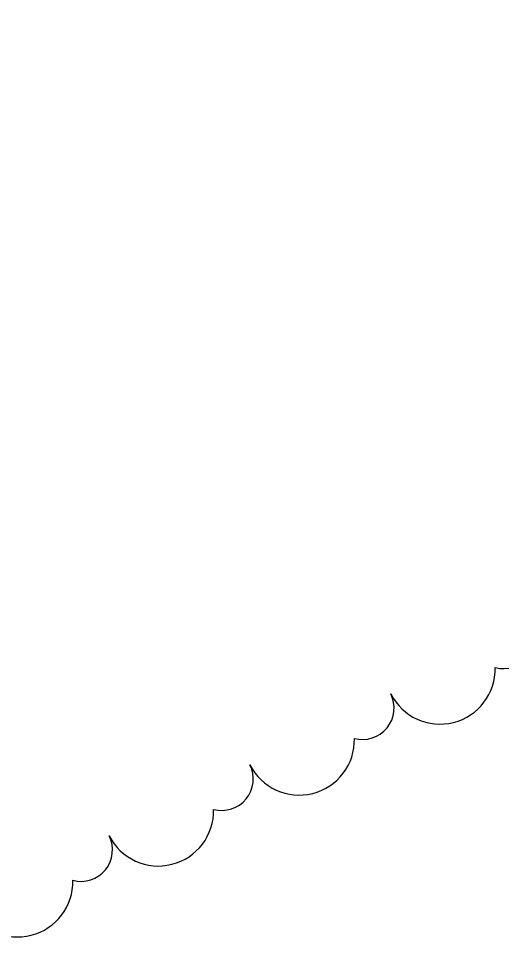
# Model space of a CAD drawing. Header units: metres. Extents: x 2682525 to 2683550, y 1250555 to 1251328.
# Drawn here: x 2683117.455 to 2683118.949, y 1250883.926 to 1250886.817 of the extents above; entities that cross this region are included whole.
import ezdxf

# ---------------------------------------------------------------- set-up
doc = ezdxf.new("R2010")
doc.units = ezdxf.units.M
doc.header["$PDMODE"] = 2
doc.header["$PDSIZE"] = -2
doc.linetypes.add('Verdeckt', pattern=[3, 2, -0.9999999999999999])
doc.linetypes.add('Verdeckt 0_75', pattern=[1.5, 0.75, -0.75])
for name, color, linetype, lineweight, true_color in [('2458 A U1_dwg-1', 9, 'Continuous', 18, 0x808080), ('_25_300 Bauteile 3D-Raum-NGF Nettogeschossfläche', 9, 'Continuous', 18, 0x808080), ('_25_300 Bauteile 3D-Tuer', 9, 'Continuous', 18, 0x808080), ('_25_Keine', 9, 'Continuous', 18, 0x808080), ('A-DETL-____-MBND-1', 7, 'Continuous', 18, 0xbf6000), ('A-DETL-____-MBND-3', 7, 'Verdeckt 0_75', 25, 0xbf6000), ('Bemassung', 9, 'Continuous', 18, 0x808080), ('G-____-REVC-OTLN-1', 1, 'Continuous', 18, 0xff0000)]:
    doc.layers.add(name, color=color, linetype=linetype, lineweight=lineweight, true_color=true_color)
for name, color, linetype, lineweight in [('A-____-____-DIMS', 7, 'Continuous', 9), ('A-DETL-____-MBND', 7, 'Verdeckt 0_75', 18), ('A-DETL-____-MBND-2', 7, 'Verdeckt 0_75', 25), ('Bemassung-1', 7, 'Continuous', 18), ('G-____-____-DIMS', 7, 'Continuous', 9), ('G-____-____-SYMB-1', 7, 'Verdeckt', 9)]:
    doc.layers.add(name, color=color, linetype=linetype, lineweight=lineweight)
doc.styles.add('Arial_31', font='arial.ttf', dxfattribs={"width": 0.9, "height": 200})
doc.styles.add('ISOCP_2', font='isocp___.ttf', dxfattribs={"height": 125.8608217592593})
doc.dimstyles.new('2_0_mm_-_Arial', dxfattribs={"dimscale": 304.8, "dimtxt": 204.051879991394, "dimasz": 0.2460629921259842, "dimexe": 0.3280839895013123, "dimexo": 0.3280840109072179, "dimgap": 0.08202099737532807, "dimtad": 1, "dimdec": 1, "dimlfac": 0.001, "dimrnd": 0.09999999999999999, "dimzin": 0, "dimdsep": 46, "dimtxsty": 'Arial_31', "dimblk1": 'OBLIQUE', "dimblk2": 'OBLIQUE', "dimsah": 1, "dimcen": 0.09, "dimdle": 0.3280839895013123, "dimazin": 0, "dimtfac": 1, "dimtdec": 4, "dimtix": 1, "dimtmove": 0, "dimatfit": 3, "dimfxl": 1, "dimtvp": 1, "dimtfill": 1, "dimtolj": 1, "dimtzin": 0, "dimarcsym": 2})
doc.dimstyles.new('2_0_mm_-_Arial_1', dxfattribs={"dimscale": 304.8, "dimtxt": 204.051879991394, "dimasz": 0.2460629921259842, "dimexe": 0.3280839895013123, "dimexo": 0.3280840109072179, "dimgap": 0.08202099737532807, "dimtad": 1, "dimdec": 1, "dimlfac": 0.001, "dimrnd": 0.09999999999999999, "dimzin": 0, "dimdsep": 46, "dimtxsty": 'Arial_31', "dimblk1": 'OBLIQUE', "dimblk2": 'OBLIQUE', "dimsah": 1, "dimcen": 0.09, "dimdle": 0.3280839895013123, "dimazin": 0, "dimtfac": 1, "dimtdec": 4, "dimtix": 1, "dimtmove": 2, "dimatfit": 3, "dimfxl": 1, "dimtvp": 1, "dimtfill": 1, "dimtolj": 1, "dimtzin": 0, "dimarcsym": 2})

# ---------------------------------------------------------------- blocks, each defined once
blk = doc.blocks.new('2458 A U1_dwg_VW_SLASH-9045443-U01 Bodenplatte')
at = {"layer": 'Bemassung'}
for p, q in [((-45594.18117310261, -27317.49221152958), (-45706.43437461598, -27429.74541304295)), ((-45550.30777385931, -27373.61881228627), (-45762.54898479679, -27373.61881228627))]:
    blk.add_line(p, q, dxfattribs=at)
blk = doc.blocks.new('2458 A U1_dwg_VW_SLASH-9045445-U01 Bodenplatte')
at = {"layer": 'Bemassung'}
for p, q in [((-45506.43437461599, -27429.74541309798), (-45394.18117310262, -27317.49221158462)), ((-45550.30777385928, -27373.6188123413), (-45338.06656292181, -27373.6188123413))]:
    blk.add_line(p, q, dxfattribs=at)
blk = doc.blocks.new('2458 A U1_dwg_VW_SLASH-9045446-U01 Bodenplatte')
at = {"layer": 'Bemassung'}
for p, q in [((-45594.18117310261, -27317.49221158462), (-45706.43437461598, -27429.74541309798)), ((-45550.30777385931, -27373.6188123413), (-45762.54898479679, -27373.6188123413))]:
    blk.add_line(p, q, dxfattribs=at)
blk = doc.blocks.new('2458 A U1_dwg_VW_SLASH-9045448-U01 Bodenplatte')
at = {"layer": 'Bemassung'}
for p, q in [((-45506.43437461599, -27429.74541309833), (-45394.18117310262, -27317.49221158497)), ((-45550.30777385928, -27373.61881234164), (-45338.06656292181, -27373.61881234164))]:
    blk.add_line(p, q, dxfattribs=at)
blk = doc.blocks.new('2458 A U1_dwg-9041719-U01 Bodenplatte')
at = {"layer": '_25_300 Bauteile 3D-Raum-NGF Nettogeschossfläche'}
blk.add_line((-45650.3077738728, -27895.49673851531), (-45650.3077738728, -21247.6703232919), dxfattribs=at)
at = {"layer": '_25_300 Bauteile 3D-Raum-NGF Nettogeschossfläche', "flags": 128}
blk.add_lwpolyline([(-45450.3077738823, -21247.70845818668), (-45450.3077738823, -25107.67519800753), (-45650.30777390717, -25107.67519800753), (-45650.30777390717, -27895.49673851571)], dxfattribs=at)
at = {"layer": '_25_300 Bauteile 3D-Tuer'}
for p, q in [((-45710.30777388105, -25107.67519800748), (-45710.30777388105, -27895.43990764175)), ((-45760.30777388098, -25795.17519800746), (-45760.30777388098, -27295.17519800746))]:
    blk.add_line(p, q, dxfattribs=at)
at = {"layer": '_25_300 Bauteile 3D-Tuer', "flags": 128}
for points in [[(-45670.30777388105, -27895.63109804914), (-45670.30777388105, -22232.67519800748), (-45710.30777388102, -22232.67519800748), (-45710.30777388102, -27895.43990764175)], [(-45670.30777388103, -27895.63109804914), (-45670.30777388103, -25107.67519800748), (-45710.30777388105, -25107.67519800748)]]:
    blk.add_lwpolyline(points, dxfattribs=at)
at = {"layer": '_25_Keine'}
blk.add_line((-45450.3077738767, -25101.90205808578), (-45450.3077738767, -30803.61818371649), dxfattribs=at)
at = {"layer": '_25_Keine', "flags": 128}
blk.add_lwpolyline([(-47278.90107377427, -26702.19168093575), (-48545.30777388104, -27957.65213969314), (-45650.30777388104, -30877.6751980075)], dxfattribs=at)
at = {"layer": 'Bemassung'}
for p, q in [((-45650.30777385935, -27273.61881234134), (-45650.30777385935, -27895.49673851516)), ((-45650.30777385935, -27895.49673851516), (-45650.30777385935, -27273.61881228632)), ((-45450.30777385931, -27373.6188123413), (-45650.3077738593, -27373.6188123413))]:
    blk.add_line(p, q, dxfattribs=at)
at = {"layer": 'Bemassung', "flags": 128}
for points in [[(-45450.30777385931, -27273.61881234166), (-45450.30777385931, -30874.67519800748)], [(-45650.30777385935, -27895.49673851516), (-45650.30777385935, -27789.50651923663)]]:
    blk.add_lwpolyline(points, close=True, dxfattribs=at)
for points in [[(-45874.79019573436, -27373.61881234133), (-45762.54898479684, -27373.61881234133), (-47153.90107377428, -27373.61881234133)], [(-45874.79019573429, -28480.19259152613), (-45762.54898479679, -28480.19259152613), (-48358.06656378684, -28480.19259152613)]]:
    blk.add_lwpolyline(points, dxfattribs=at)
for name in ['2458 A U1_dwg_VW_SLASH-9045443-U01 Bodenplatte', '2458 A U1_dwg_VW_SLASH-9045446-U01 Bodenplatte', '2458 A U1_dwg_VW_SLASH-9045445-U01 Bodenplatte', '2458 A U1_dwg_VW_SLASH-9045448-U01 Bodenplatte']:
    blk.add_blockref(name, (0, 0))
at = {"layer": 'Bemassung-1', "char_height": 125.8608217592593, "attachment_point": 2, "line_spacing_factor": 1.478621465017729, "style": 'ISOCP_2'}
for s, insert, width in [('20', (-45328.22148978085, -27229.95222773188), 236.8473635522664), ('2.82', (-47060.30777429182, -28373.15931550806), 406.0240518038852)]:
    blk.add_mtext(s, dxfattribs=dict(at, insert=insert, width=width))
blk = doc.blocks.new('PE-HD_Bogen - Standard-V47-U01 Bodenplatte')
at = {"layer": 'A-DETL-____-MBND-3'}
for points in [[(-45690.21834172492, -27957.93990764174), (-45689.5934666876, -27903.81331990522), (-45689.5934666876, -27895.43990764175), (-45729.7689472349, -27895.43990764175), (-45730.09240635564, -27897.56954349868), (-45730.7176845529, -27917.98405541154), (-45731.01869730877, -27957.93990764174)], [(-45690.17575752343, -27957.93990764174), (-45689.53123094455, -27957.93990764174), (-45687.90956934427, -27941.36841406227), (-45683.61033435148, -27926.68990764175), (-45676.58705712063, -27913.74573381758), (-45667.43414404067, -27903.81331990691), (-45656.77535098924, -27897.56954349868), (-45645.33705712117, -27895.43990764175), (-45688.96859165066, -27895.43990764175), (-45689.29205077139, -27897.56954349868), (-45689.91732896869, -27917.98405541154), (-45690.21834172455, -27957.93990764174)], [(-45660.67525337089, -27957.93990764174), (-45659.16937341505, -27941.76371732284), (-45654.75435677783, -27926.68990764175), (-45647.73107954697, -27913.74573381758), (-45638.57816645921, -27903.81331990522), (-45627.73406435289, -27897.53504177761), (-45618.64204288536, -27895.43990764175), (-45646.2793321422, -27895.61534487872), (-45656.77535098924, -27897.56954349868), (-45667.43414403287, -27903.81331990522), (-45676.58705712063, -27913.74573381758), (-45683.61033435148, -27926.68990764175), (-45688.02535098868, -27941.76371732284), (-45689.53123094455, -27957.93990764174), (-45687.90956934429, -27957.93990764174)], [(-45689.29205077139, -28020.43990764174), (-45688.99523787828, -28020.26447044373), (-45689.34575720196, -28017.19775275088), (-45689.91732896934, -27997.89575982895), (-45690.21834172455, -27957.93990764174), (-45731.01869730877, -27957.93990764174), (-45730.39382227182, -28012.06649537828), (-45729.7689472349, -28020.43990764174)], [(-45688.96859165066, -28020.43990764174), (-45645.33705712117, -28020.43990764174), (-45656.77535098924, -28018.31027178481), (-45667.43414403285, -28012.06649537828), (-45676.58705712063, -28002.1340814659), (-45683.61033435148, -27989.18990764175), (-45688.14552037633, -27972.82523617772), (-45689.84643601243, -27957.93990764174), (-45690.21834172455, -27957.93990764174), (-45689.5934666876, -28012.06649537828), (-45689.29205077139, -28018.31027178481)], [(-45645.33705712117, -28020.43990764174), (-45618.63055891037, -28020.03970736907), (-45627.91937341558, -28018.31027178481), (-45638.57816645921, -28012.06649537828), (-45647.73107954697, -28002.1340814659), (-45654.75435677783, -27989.18990764175), (-45659.28954280268, -27972.82523617772), (-45660.67525337089, -27957.93990764174), (-45689.50314608616, -27958.2415957098), (-45687.90956934427, -27974.51140122123), (-45683.61033435148, -27989.18990764175), (-45676.58705712063, -28002.1340814659), (-45667.43414403287, -28012.06649537828), (-45656.77535098924, -28018.31027178481), (-45646.40857146178, -28020.24040801467)]]:
    blk.add_hatch(color=256, dxfattribs=at).paths.add_polyline_path(points)
h = blk.add_hatch(color=256, dxfattribs=at)
h.paths.add_polyline_path([(-45616.48107199094, -28020.43990623483), (-45616.49057795754, -28020.43567369928), (-45616.5038200916, -28020.43567369928)])
h.paths.add_polyline_path([(-45627.90666524965, -28018.31263785148), (-45638.60174960561, -28012.03314377278), (-45647.72399891861, -28002.13647864203), (-45654.76212849825, -27989.14888914736), (-45654.74772478057, -27989.20213067132), (-45647.72170125794, -28002.1442584497), (-45638.56668099335, -28012.07322340841), (-45627.91937341558, -28018.31027178481)])
at = {"layer": 'A-DETL-____-MBND-2'}
for p, q in [((-45688.96859165046, -27895.43990764175), (-45729.7689472347, -27895.43990764175)), ((-45616.48107954723, -27895.43990764175), (-45645.33705712089, -27895.43990764175)), ((-45663.41194744064, -27957.93990764172), (-45729.76894723485, -27957.93990764172)), ((-45663.41194744064, -27957.93990764172), (-45616.48107954748, -27957.93990764172)), ((-45729.7689472347, -28020.43990764174), (-45688.96859165046, -28020.43990764174)), ((-45645.33705712089, -28020.43990764174), (-45616.48107954723, -28020.43990764174))]:
    blk.add_line(p, q, dxfattribs=at)
at = {"layer": 'A-DETL-____-MBND-2', "flags": 128}
for points in [[(-45688.96859165043, -27895.43990764175), (-45666.63755724797, -27895.43990764175), (-45647.34569951014, -27895.43990764175), (-45645.33705712084, -27895.43990764175)], [(-45645.33705712084, -28020.43990764174), (-45664.07953014632, -28020.43990764174), (-45686.1905882762, -28020.43990764174), (-45688.96859165043, -28020.43990764174)]]:
    blk.add_lwpolyline(points, dxfattribs=at)
at = {"layer": 'A-DETL-____-MBND-2'}
for centre, ratio, start_param, end_param in [((-45729.76894723485, -27957.93990764172), 0.01999600118212402, 4.712388980384685, 7.853981633974485), ((-45616.48107954748, -27957.93990764172), 0.7071067811741959, 4.712388980384685, 7.853981633974485), ((-45729.76894723485, -27957.93990764172), 0.01999600118212402, 1.570796326794898, 4.712388980384685), ((-45616.48107954748, -27957.93990764172), 0.7071067811739631, 1.570796326794898, 4.712388980384685)]:
    blk.add_ellipse(centre, major_axis=(0, 62.5), ratio=ratio, start_param=start_param, end_param=end_param, dxfattribs=at)
blk = doc.blocks.new('PE-HD_Bogen - Standard-8954259-U01 Bodenplatte')
at = {"layer": 'A-DETL-____-MBND-3'}
for points in [[(-80079.09578734743, -27983.5496545216), (-80077.91365869978, -27981.91015498394), (-80066.89430179508, -27970.09113069476), (-80035.97608120153, -27938.650973748), (-79997.26971925548, -27900.81361644683), (-79990.72515269855, -27895.1496928141), (-80019.13763973169, -27866.73720578096), (-80025.4909987833, -27872.22712542746), (-80037.49025813203, -27883.71155640905), (-80070.08965860061, -27915.96963632075), (-80102.21342084308, -27948.95774194596), (-80107.50827438055, -27955.13716748847), (-80085.27521288992, -27977.3702289791)], [(-79990.03763484891, -28020.43820714996), (-79990.36075568471, -28018.17522202191), (-79990.918490022, -28001.76848876238), (-79991.23761517057, -27943.05654920608), (-79990.64446982778, -27903.55741010067), (-79990.72515269856, -27895.5404634464), (-79992.5541804069, -27896.52234892768), (-80004.55041306459, -27907.73105258173), (-80036.1601830424, -27938.83417175807), (-80073.80093380994, -27977.3702289791), (-80079.09578734743, -27983.5496545216), (-80053.01117169237, -28003.5651518135), (-80022.63537115761, -28016.14703550658), (-79990.3607556847, -28020.39567146727)]]:
    blk.add_hatch(color=256, dxfattribs=at).paths.add_polyline_path(points)
h = blk.add_hatch(color=256, dxfattribs=at)
h.paths.add_polyline_path([(-79950.16081511641, -27897.43817532302), (-79950.17014245449, -27895.44203714635), (-79990.01834196445, -27895.4424591048), (-79990.34212018934, -27897.43860080877), (-79950.1701424545, -27897.43770829154)])
h.paths.add_polyline_path([(-79990.03763484891, -28020.43820714996), (-79949.85632977598, -28020.43778166422), (-79950.4715583707, -28012.06649537815), (-79951.07572536363, -27965.77463886563), (-79950.72354281961, -27913.38272221441), (-79950.47155837069, -27897.43817861353), (-79990.34212018934, -27897.43860080877), (-79991.01112321428, -27920.19715346052), (-79991.25335356205, -27967.26037105799), (-79990.65638946198, -28011.90926646388), (-79990.35557875792, -28018.21147876265)])
at = {"layer": 'A-DETL-____-MBND-2'}
for p, q in [((-79990.71629619885, -27895.15549984369), (-80019.12878323195, -27866.74301281056)), ((-79990.3995155664, -27895.36693294991), (-79990.71629619885, -27895.15549984369)), ((-79990.02865022837, -27895.44033313089), (-79990.3995155664, -27895.36693294991)), ((-79949.84734515543, -27895.43990764514), (-79990.02865022839, -27895.44033313089)), ((-80016.31953215836, -27957.94061153237), (-80063.32295705605, -27910.93718663468)), ((-80107.5171308803, -27955.13136045888), (-80079.10464384717, -27983.543847492)), ((-80016.31953215836, -27957.94061153237), (-79949.84668333367, -27957.9399076416)), ((-79990.02732658501, -28020.44033312388), (-79949.84602151207, -28020.43990763813))]:
    blk.add_line(p, q, dxfattribs=at)
at = {"layer": 'A-DETL-____-MBND-2', "flags": 128}
for points in [[(-80079.10464384717, -27983.54384749201), (-80053.62880468997, -28003.20654312171), (-80038.06550869496, -28010.92191163569)], [(-80038.06550869496, -28010.92191163569), (-80006.99194113891, -28019.29300947779), (-79990.02732658498, -28020.44033312388)]]:
    blk.add_lwpolyline(points, dxfattribs=at)
at = {"layer": 'A-DETL-____-MBND-2'}
for centre, major_axis, ratio, start_param, end_param in [((-80063.32295705605, -27910.93718663468), (44.19417382417632, 44.19417382416211), 0.01997181619094534, 0.008306746007556163, 3.14989939959116), ((-80063.32295705605, -27910.93718663468), (44.1941738241615, 44.19417382415861), 0.01997181619078587, 3.149899399584811, 6.291492053180797), ((-79949.84668333367, -27957.9399076416), (-0.0006618215592963096, 62.4999999964902), 0.01999600118061033, 6.274936971472634, 9.416529625050785), ((-79949.84668333367, -27957.9399076416), (-0.0006618215592963868, 62.49999999649749), 0.01999600118060993, 3.133344317871198, 6.274936971472634)]:
    blk.add_ellipse(centre, major_axis=major_axis, ratio=ratio, start_param=start_param, end_param=end_param, dxfattribs=at)
blk = doc.blocks.new('PE-HD_Bogen - Standard-V49-U01 Bodenplatte')
at = {"layer": 'A-DETL-____-MBND-3'}
for points in [[(-47278.89894775536, -27581.65976955769), (-47273.74734557874, -27581.18001545042), (-47254.32590444192, -27580.66956123169), (-47210.35297368226, -27580.41593262219), (-47162.5340809081, -27581.0156806259), (-47153.90319979321, -27581.31605650716), (-47153.90319979321, -27541.45751818665), (-47162.27448603774, -27540.84629061032), (-47178.88173061651, -27540.48170444656), (-47232.10733107846, -27540.26066039878), (-47270.78357400838, -27540.85189955534), (-47278.89894775536, -27541.47813435855)], [(-47242.01039508235, -27670.71658849358), (-47238.41609656293, -27666.44626762427), (-47229.42903919285, -27656.89133194057), (-47198.32592166015, -27625.28156345173), (-47159.78986176521, -27587.6408098224), (-47153.90319979322, -27581.99871884755), (-47156.89886893056, -27581.28149560505), (-47172.57292202813, -27580.75849586189), (-47231.1693321459, -27580.43966873227), (-47270.78357400838, -27581.03353475448), (-47278.89894775536, -27581.65976955769), (-47274.60754598006, -27614.25703104465), (-47261.52177083454, -27645.28904750738), (-47243.41386620235, -27668.88756219219)], [(-47213.59767461624, -27699.12930895971), (-47208.11229001526, -27692.7759497538), (-47181.33543252807, -27665.17286834786), (-47138.50810643672, -27622.81657717048), (-47125.20656938143, -27610.7498176568), (-47153.82711356491, -27582.50218645377), (-47158.45583888479, -27586.43231671238), (-47167.06895898264, -27594.54744087288), (-47198.32592166015, -27625.28156345173), (-47237.25726891845, -27665.17286834785), (-47242.01039508235, -27670.71658849358), (-47215.42670091761, -27697.30028265833)]]:
    blk.add_hatch(color=256, dxfattribs=at).paths.add_polyline_path(points)
at = {"layer": 'A-DETL-____-MBND-2'}
for p, q in [((-47278.90107377429, -27541.4678262726), (-47278.90107377428, -27581.64946147174)), ((-47216.40107377422, -27607.94061153276), (-47216.40107377422, -27541.46782627257)), ((-47153.90107377426, -27581.64946147174), (-47153.90107377428, -27541.4678262726)), ((-47153.82767162879, -27582.02032127466), (-47153.90107377426, -27581.64946147174)), ((-47153.61624046809, -27582.33709719066), (-47153.82767162879, -27582.02032127466)), ((-47125.20352000197, -27610.7498176568), (-47153.61624046809, -27582.33709719066)), ((-47216.40107377422, -27607.94061153276), (-47169.39769382606, -27654.94399148093)), ((-47242.00458811641, -27670.72544483898), (-47213.5918676503, -27699.13816530512))]:
    blk.add_line(p, q, dxfattribs=at)
at = {"layer": 'A-DETL-____-MBND-2', "flags": 128}
for points in [[(-47278.90107377428, -27581.64946147174), (-47274.79055847446, -27613.56722389853), (-47269.38239903985, -27629.68692355506)], [(-47269.38239903985, -27629.68692355506), (-47253.4110689462, -27657.6254005336), (-47242.00458811643, -27670.72544483898)]]:
    blk.add_lwpolyline(points, dxfattribs=at)
at = {"layer": 'A-DETL-____-MBND-2'}
for centre, major_axis, ratio, start_param, end_param in [((-47216.40107377422, -27541.46782627257), (62.49999999999918, 0), 0.01999600119963291, 0.008248211412050838, 3.149840865001837), ((-47216.40107377422, -27541.46782627257), (62.49999999999191, 0), 0.01999600119957703, 3.14984086500186, 6.29143351859166), ((-47169.39769382606, -27654.94399148093), (44.19417382416304, 44.19417382416511), 0.0199718161910009, 6.274878684665537, 9.416471338249153), ((-47169.39769382606, -27654.94399148093), (44.19417382416303, 44.19417382415418), 0.01997181619100439, 3.13328603107575, 6.274878684671719)]:
    blk.add_ellipse(centre, major_axis=major_axis, ratio=ratio, start_param=start_param, end_param=end_param, dxfattribs=at)
blk = doc.blocks.new('_Oblique')
at = {"color": 0, "linetype": 'ByBlock', "lineweight": -2}
blk.add_line((-0.5, -0.5), (0.5, 0.5), dxfattribs=at)
blk = doc.blocks.new('*D1807')
at = {"layer": 'A-____-____-DIMS', "color": 0, "lineweight": -2, "transparency": 16777216}
for p, q in [((2683068.897622096, 1250867.009540824), (2683135.861756529, 1250900.785341326)), ((2683053.688199543, 1250859.338114525), (2683068.897622096, 1250867.009540824)), ((2683053.688199543, 1250859.338114525), (2682986.72406511, 1250825.562314023)), ((2683113.74310552, 1250778.098576879), (2683113.932022766, 1250777.724028246)), ((2683098.698719751, 1250770.099947516), (2683098.722600213, 1250770.052601948))]:
    blk.add_line(p, q, dxfattribs=at)
at = {"layer": 'A-____-____-DIMS', "color": 0, "lineweight": -2, "transparency": 16777216, "xscale": 74.99999999999999, "yscale": 74.99999999999999, "zscale": 74.99999999999999}
for p, rotation in [((2683068.897622096, 1250867.009540824), 206.7657572042305), ((2683053.688199543, 1250859.338114525), 26.76575720423048)]:
    blk.add_blockref('_Oblique', p, dxfattribs=dict(at, rotation=rotation))
at = {"layer": 'A-____-____-DIMS', "color": 0, "transparency": 16777216, "insert": (2683004.047613651, 1250976.668747653), "char_height": 200, "width": 911.641014607705, "attachment_point": 5, "rotation": 26.76575720423047, "style": 'Arial_31', "bg_fill": 3, "box_fill_scale": 1.1, "bg_fill_color": 256, "bg_fill_true_color": 13158600, "bg_fill_transparency": 0}
blk.add_mtext('\\A1;0.0', dxfattribs=at)
at = {"layer": 'Defpoints', "color": 0, "transparency": 16777216}
for p in [(2683068.708701911, 1250867.384095282), (2683068.897622096, 1250867.009540824), (2683053.664316143, 1250859.385465919)]:
    blk.add_point(p, dxfattribs=at)
blk = doc.blocks.new('*D1808')
at = {"layer": 'A-____-____-DIMS', "color": 0, "lineweight": -2, "transparency": 16777216}
for p, q in [((2683101.306229421, 1250883.356000871), (2683168.270363854, 1250917.131801374)), ((2683068.897622741, 1250867.009539544), (2683001.933488308, 1250833.233739042)), ((2683146.196746825, 1250794.355752247), (2683146.340630091, 1250794.070488293)), ((2683113.74310552, 1250778.098576879), (2683113.932023411, 1250777.724026967))]:
    blk.add_line(p, q, dxfattribs=at)
at = {"layer": 'A-____-____-DIMS', "color": 0, "transparency": 16777216, "insert": (2682617.72699169, 1250788.948338999), "char_height": 200, "width": 911.641014607705, "attachment_point": 1, "rotation": 26.76575720423047, "line_spacing_factor": 0.9417779076525878, "style": 'Arial_31', "bg_fill": 3, "box_fill_scale": 1.1, "bg_fill_color": 256, "bg_fill_true_color": 13158600, "bg_fill_transparency": 0}
blk.add_mtext('\\A1;0.0', dxfattribs=at)
at = {"layer": 'A-____-____-DIMS', "color": 0, "lineweight": -2, "transparency": 16777216}
blk.add_line((2683068.897622741, 1250867.009539544), (2683101.306229421, 1250883.356000871), dxfattribs=at)
at = {"layer": 'Defpoints', "color": 0, "transparency": 16777216}
for p in [(2683101.162343216, 1250883.641270651), (2683101.306229421, 1250883.356000871), (2683068.708701911, 1250867.384095282)]:
    blk.add_point(p, dxfattribs=at)
at = {"layer": 'A-____-____-DIMS', "color": 0, "lineweight": -2, "transparency": 16777216, "xscale": 74.99999999999999, "yscale": 74.99999999999999, "zscale": 74.99999999999999}
for p, rotation in [((2683101.306229421, 1250883.356000871), 206.7657572042305), ((2683068.897622741, 1250867.009539544), 26.76575720423048)]:
    blk.add_blockref('_Oblique', p, dxfattribs=dict(at, rotation=rotation))
blk = doc.blocks.new('*D1809')
at = {"layer": 'A-____-____-DIMS', "color": 0, "lineweight": -2, "transparency": 16777216}
for p, q in [((2683132.910514814, 1250899.296771893), (2683199.874649247, 1250933.072572396)), ((2683101.30623005, 1250883.355999624), (2683132.910514814, 1250899.296771893)), ((2683101.30623005, 1250883.355999624), (2683034.342095617, 1250849.580199121)), ((2683177.801724807, 1250810.295150137), (2683177.944915484, 1250810.011259315)), ((2683146.196746825, 1250794.355752247), (2683146.34063072, 1250794.070487046))]:
    blk.add_line(p, q, dxfattribs=at)
at = {"layer": 'A-____-____-DIMS', "color": 0, "lineweight": -2, "transparency": 16777216, "xscale": 74.99999999999999, "yscale": 74.99999999999999, "zscale": 74.99999999999999}
for p, rotation in [((2683132.910514814, 1250899.296771893), 206.7657572042305), ((2683101.30623005, 1250883.355999624), 26.76575720423048)]:
    blk.add_blockref('_Oblique', p, dxfattribs=dict(at, rotation=rotation))
at = {"layer": 'A-____-____-DIMS', "color": 0, "transparency": 16777216, "insert": (2683059.863075263, 1251004.821305737), "char_height": 200, "width": 911.641014607705, "attachment_point": 5, "rotation": 26.76575720423047, "style": 'Arial_31', "bg_fill": 3, "box_fill_scale": 1.1, "bg_fill_color": 256, "bg_fill_true_color": 13158600, "bg_fill_transparency": 0}
blk.add_mtext('\\A1;0.0', dxfattribs=at)
at = {"layer": 'Defpoints', "color": 0, "transparency": 16777216}
for p in [(2683132.767321199, 1250899.58066854), (2683132.910514814, 1250899.296771893), (2683101.162343216, 1250883.641270651)]:
    blk.add_point(p, dxfattribs=at)
blk = doc.blocks.new('Family - ___-9052579-U01 Bodenplatte')
at = {"layer": 'G-____-REVC-OTLN-1'}
for centre, radius, start, end in [((-47693.82995807696, -28624.22793742263), 170.8823529411748, 180, 334.7912347032415), ((-47474.12407572402, -28624.22793742263), 97.6470588235309, 228.189685104222, 0), ((-47205.59466395932, -28624.22793742263), 170.8823529411748, 180, 334.7912347032425), ((-46985.88878160638, -28624.22793742263), 97.64705882352605, 228.1896851042237, 0), ((-46717.35936984167, -28624.22793742263), 170.882352941182, 180, 334.7912347032406), ((-46497.65348748873, -28624.22793742263), 97.6470588235309, 228.189685104222, 0), ((-46229.12407572402, -28624.22793742263), 170.8823529411748, 180, 334.7912347032415), ((-46009.41819337109, -28624.22793742263), 97.6470588235309, 228.189685104222, 0)]:
    blk.add_arc(centre, radius, start, end, dxfattribs=at)

msp = doc.modelspace()

# ---------------------------------------------------------------- hatches: boundary and pattern name
at = {"layer": 'A-DETL-____-MBND-1'}
for points in [[(2683118.274351198, 1250885.30258318), (2683118.903981734, 1250885.620160245), (2683118.880164074, 1250885.668768856), (2683118.876393718, 1250885.67624399), (2683118.691618528, 1250885.583047293), (2683117.921453866, 1250885.194586729), (2683117.923355669, 1250885.189773784), (2683117.931646237, 1250885.172203369), (2683117.948484518, 1250885.138220466), (2683118.051636164, 1250885.19024875)], [(2683117.977746862, 1250885.082979837), (2683118.933244077, 1250885.564919616), (2683118.931996207, 1250885.566675404), (2683118.924211137, 1250885.580866095), (2683118.903981734, 1250885.620160245), (2683117.948484518, 1250885.138220466), (2683117.973418023, 1250885.090174672), (2683117.977709647, 1250885.083032199)], [(2683117.825929539, 1250885.130037125), (2683117.843458671, 1250885.181250469), (2683117.846659663, 1250885.18901195), (2683117.50282168, 1250885.302287972), (2683117.500763979, 1250885.297540398), (2683117.494202945, 1250885.27925444), (2683117.482079706, 1250885.243316974), (2683117.798000347, 1250885.139238277)], [(2683117.807558681, 1250885.070284973), (2683117.808725778, 1250885.075325951), (2683117.814318319, 1250885.093930974), (2683117.825929539, 1250885.130037125), (2683117.482079706, 1250885.243316974), (2683117.465736132, 1250885.191713054), (2683117.463708848, 1250885.183564822), (2683117.80522914, 1250885.071052431)]]:
    msp.add_hatch(color=256, dxfattribs=at).paths.add_polyline_path(points)
at = {"layer": 'G-____-____-DIMS'}
msp.add_hatch(color=256, dxfattribs=at).paths.add_polyline_path([(2683118.716153382, 1250885.525422183), (2683118.797502071, 1250885.39665129), (2683118.836638384, 1250885.432240016)])

# ---------------------------------------------------------------- linework, layer by layer
at = {"layer": 'A-DETL-____-MBND'}
msp.add_open_spline([(2683066.009390901, 1250869.679863096), (2683066.288205003, 1250869.551325586), (2683067.039320472, 1250869.18605556), (2683068.808618498, 1250868.554809036), (2683071.657237757, 1250869.494124548), (2683074.467321273, 1250871.018365242), (2683078.195421315, 1250872.859749516), (2683083.158512379, 1250875.383371573), (2683088.800458998, 1250878.256991499), (2683094.67246607, 1250881.112386641), (2683097.951854891, 1250882.94699488), (2683100.081408632, 1250883.879558791), (2683100.187642982, 1250884.43076455), (2683100.919117485, 1250885.016465895), (2683101.844521929, 1250884.711114088), (2683103.967648854, 1250886.004076284), (2683109.204590926, 1250888.417601884), (2683115.754953569, 1250891.836530144), (2683122.446522959, 1250895.24131188), (2683126.497124689, 1250897.270196159), (2683129.520615935, 1250898.811156605), (2683132.804656584, 1250900.260438276), (2683134.067093911, 1250906.573856538), (2683135.558020153, 1250913.796773206), (2683138.657477513, 1250918.602886364), (2683139.889302063, 1250920.906158589)], degree=3, knots=[0, 0, 0, 0, 3.021816965252346, 8.2668153199768, 17.95102877688316, 30.86478291184385, 40.23480069127133, 58.74610483870741, 85.71719350426484, 102.6006594184549, 122.8063238274784, 123.1988405673681, 125.0105717409506, 127.673553189531, 131.444065486728, 133.3966811922206, 151.4499517304334, 188.9907190902837, 205.6325642785124, 225.4757952452216, 233.4027051389572, 239.3167187433414, 259.753894699282, 288.8823652494151, 314.5908583427087, 314.5908583427087, 314.5908583427087, 314.5908583427087], dxfattribs=at)
at = {"layer": 'A-DETL-____-MBND-2'}
for p, q in [((2683118.876951081, 1250885.676526509), (2683117.921453866, 1250885.194586729)), ((2683118.941526387, 1250885.639097256), (2683118.90509758, 1250885.620723062)), ((2683118.980483027, 1250885.658746455), (2683118.941526387, 1250885.639097256)), ((2683118.90509758, 1250885.620723062), (2683117.949600364, 1250885.138783283)), ((2683118.90509758, 1250885.620723062), (2683117.949600364, 1250885.138783283)), ((2683117.977746862, 1250885.082979837), (2683118.933244077, 1250885.564919616)), ((2683117.846671513, 1250885.189008123), (2683117.50282168, 1250885.302287972)), ((2683117.483265264, 1250885.242926397), (2683117.445101323, 1250885.255499343)), ((2683117.827115097, 1250885.129646548), (2683117.483265264, 1250885.242926397)), ((2683117.827115097, 1250885.129646548), (2683117.483265264, 1250885.242926397)), ((2683117.463708848, 1250885.183564822), (2683117.807558681, 1250885.070284973)), ((2683117.865278725, 1250885.117073705), (2683117.827115097, 1250885.129646548)), ((2683117.949600364, 1250885.138783283), (2683117.91372447, 1250885.120687495))]:
    msp.add_line(p, q, dxfattribs=at)
for centre, major_axis, ratio, start_param, end_param in [((2683118.90509758, 1250885.620723062), (-0.02814649821669223, 0.05580344647185997), 0.01999600118212402, 1.554312234475219e-15, 1.570796326794898), ((2683118.90509758, 1250885.620723062), (-0.02814649821669223, 0.05580344647185997), 0.01999600118212402, 4.712388980384685, 6.283185307179588), ((2683118.90509758, 1250885.620723062), (-0.02814649821669223, 0.05580344647185997), 0.01999600118212402, 1.570796326794898, 3.141592653589789), ((2683118.90509758, 1250885.620723062), (-0.02814649821669223, 0.05580344647185997), 0.01999600118212402, 3.141592653589789, 4.712388980384685), ((2683117.483265264, 1250885.242926397), (0.0195564156581606, 0.05936157516951321), 0.01997181619095859, 0, 1.570796326794775), ((2683117.483265264, 1250885.242926397), (0.01955641565816075, 0.05936157516951316), 0.01997181619099975, 4.712388980384685, 6.283185307179586), ((2683117.483265264, 1250885.242926397), (0.01955641565815411, 0.05936157516950992), 0.01997181619096024, 1.570796326794773, 3.141592653589674), ((2683117.483265264, 1250885.242926397), (0.01955641565815425, 0.05936157516950989), 0.01997181619100139, 3.141592653589793, 4.712388980384683), ((2683117.827115097, 1250885.129646548), (0.01955641565815425, 0.05936157516950989), 0.01997181619100139, 0, 1.570796326794897), ((2683117.827115097, 1250885.129646548), (0.01955641565815411, 0.05936157516950992), 0.01997181619096024, 4.71238898038456, 6.28318530717946), ((2683117.949600364, 1250885.138783283), (-0.02814649821669223, 0.05580344647185997), 0.01999600118212402, 1.554312234475219e-15, 1.570796326794898), ((2683117.949600364, 1250885.138783283), (-0.02814649821669223, 0.05580344647185997), 0.01999600118212402, 4.712388980384685, 6.283185307179588), ((2683117.827115097, 1250885.129646548), (0.01955641565815425, 0.05936157516950989), 0.01997181619100139, 1.570796326794897, 3.141592653589793), ((2683117.827115097, 1250885.129646548), (0.01955641565815411, 0.05936157516950992), 0.01997181619096024, 3.141592653589674, 4.71238898038456), ((2683117.885137352, 1250885.177386281), (-0.004816175738953854, 0.06331709446311666), 0.9997660494528564, 2.747509807008439, 3.532753124821485), ((2683117.949600364, 1250885.138783283), (-0.02814649821669223, 0.05580344647185997), 0.01999600118212402, 1.570796326794898, 3.141592653589789), ((2683117.949600364, 1250885.138783283), (-0.02814649821669223, 0.05580344647185997), 0.01999600118212402, 3.141592653589789, 4.712388980384685)]:
    msp.add_ellipse(centre, major_axis=major_axis, ratio=ratio, start_param=start_param, end_param=end_param, dxfattribs=at)
at = {"layer": 'G-____-____-DIMS'}
for p, q in [((2683118.716153382, 1250885.525422183), (2683118.797502071, 1250885.39665129)), ((2683118.836638384, 1250885.432240016), (2683118.716153382, 1250885.525422183)), ((2683118.716153382, 1250885.525422183), (2683118.989800801, 1250885.224496795)), ((2683118.797502071, 1250885.39665129), (2683118.836638384, 1250885.432240016))]:
    msp.add_line(p, q, dxfattribs=at)
at = {"layer": 'G-____-____-SYMB-1'}
msp.add_line((2683051.248408886, 1250849.790160504), (2683152.079427231, 1250900.647952584), dxfattribs=at)

# ---------------------------------------------------------------- block references
at = {"layer": '2458 A U1_dwg-1', "xscale": 0.001, "yscale": 0.001, "zscale": 0.001, "rotation": 26.76575494316579}
msp.add_blockref('2458 A U1_dwg-9041719-U01 Bodenplatte', (2683147.144467305, 1250931.177239274), dxfattribs=at)
at = {"layer": 'A-DETL-____-MBND-2', "xscale": 0.001, "yscale": 0.001, "zscale": 0.001, "rotation": 26.76575494316579}
for name, p in [('PE-HD_Bogen - Standard-V47-U01 Bodenplatte', (2683147.144467305, 1250931.177239274)), ('PE-HD_Bogen - Standard-V49-U01 Bodenplatte', (2683147.144467305, 1250931.177239274)), ('PE-HD_Bogen - Standard-8954259-U01 Bodenplatte', (2683176.742542509, 1250946.106105206))]:
    msp.add_blockref(name, p, dxfattribs=at)

# ---------------------------------------------------------------- next in the draw order: dimensions: what is measured, and where the dimension line sits
at = {"layer": 'A-____-____-DIMS'}
dim = msp.add_linear_dim(base=(2683068.897622096, 1250867.009540824), p1=(2683053.664316142, 1250859.385465919), p2=(2683068.708701911, 1250867.384095282), angle=26.76575720423047, dimstyle='2_0_mm_-_Arial', override={"dimpost": '<>', "dimfxl": 17038.5332360565}, dxfattribs=at)
dim.commit()
dim.dimension.update_dxf_attribs({"geometry": '*D1807', "text_midpoint": (2683004.047613651, 1250976.668747653)})

# ---------------------------------------------------------------- next in the draw order: dimensions: what is measured, and where the dimension line sits
dim = msp.add_linear_dim(base=(2683101.306229421, 1250883.356000871), p1=(2683068.708701911, 1250867.384095282), p2=(2683101.162343216, 1250883.641270651), angle=26.76575720423047, dimstyle='2_0_mm_-_Arial_1', override={"dimpost": '<>', "dimfxl": 36297.85923366722}, dxfattribs=at)
dim.commit()
dim.dimension.update_dxf_attribs({"geometry": '*D1808', "text_midpoint": (2683084.754535631, 1250875.177022492), "dimtype": 160})

# ---------------------------------------------------------------- next in the draw order: dimensions: what is measured, and where the dimension line sits
dim = msp.add_linear_dim(base=(2683132.910514814, 1250899.296771893), p1=(2683101.162343216, 1250883.641270651), p2=(2683132.767321198, 1250899.58066854), angle=26.76575720423047, dimstyle='2_0_mm_-_Arial', override={"dimpost": '<>', "dimfxl": 35396.87893486193}, dxfattribs=at)
dim.commit()
dim.dimension.update_dxf_attribs({"geometry": '*D1809', "text_midpoint": (2683059.863075263, 1251004.821305737)})

# ---------------------------------------------------------------- next in the draw order: block references
at = {"layer": 'G-____-REVC-OTLN-1', "xscale": 0.001, "yscale": 0.001, "zscale": 0.001, "rotation": 26.76575494316579}
msp.add_blockref('Family - ___-9052579-U01 Bodenplatte', (2683147.144467305, 1250931.177239274), dxfattribs=at)

doc.saveas('drawing.dxf')
